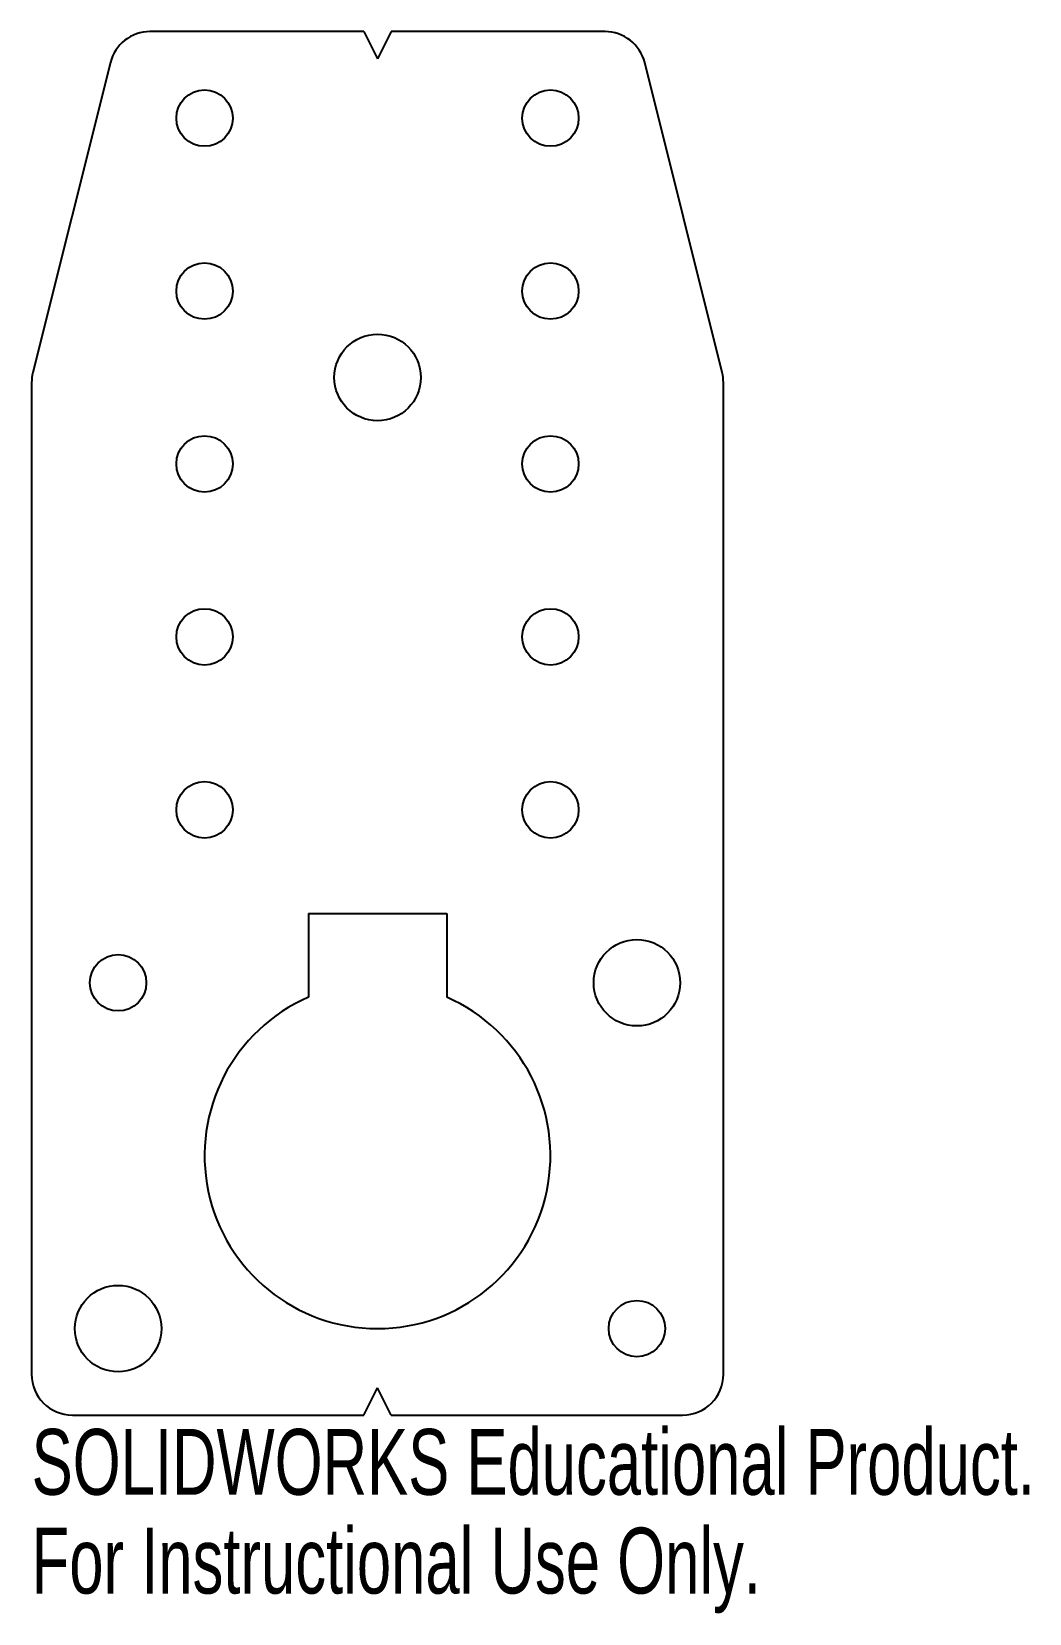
# Model space of a CAD drawing. Header units: inches. Extents: x -1 to 1.88, y -1.32 to 3.25.
import ezdxf

# ---------------------------------------------------------------- set-up
doc = ezdxf.new("R2010")
doc.units = ezdxf.units.IN
doc.header["$MEASUREMENT"] = 0
doc.styles.add('SLDTEXTSTYLE0', font='TXT', dxfattribs={"width": 0.7})

msp = doc.modelspace()

# ---------------------------------------------------------------- linework, layer by layer
at = {"color": 7, "linetype": 'Continuous', "lineweight": 25}
for p, q in [((-0.0394, 3.25), (-0.6578, 3.25)), ((-0.0394, 3.25), (0, 3.1713)), ((0.0394, 3.25), (0, 3.1713)), ((0.6578, 3.25), (0.0394, 3.25)), ((-0.7724, 3.1605), (-0.9965, 2.2641)), ((0.9965, 2.2641), (0.7724, 3.1605)), ((-1, 2.2355), (-1, -0.6319)), ((1, -0.6319), (1, 2.2355)), ((-0.2, 0.7), (0.2, 0.7)), ((-0.2, 0.7), (-0.2, 0.4583)), ((0.2, 0.7), (0.2, 0.4583)), ((-0.0394, -0.75), (0, -0.6713)), ((0.0394, -0.75), (0, -0.6713)), ((-0.8819, -0.75), (-0.0394, -0.75)), ((0.0394, -0.75), (0.8819, -0.75))]:
    msp.add_line(p, q, dxfattribs=at)
for centre, radius in [((-0.5, 3), 0.0815), ((0.5, 3), 0.0815), ((-0.5, 2.5), 0.0815), ((0.5, 2.5), 0.0815), ((0, 2.25), 0.125), ((-0.5, 2), 0.0815), ((0.5, 2), 0.0815), ((-0.5, 1.5), 0.0815), ((0.5, 1.5), 0.0815), ((-0.5, 1), 0.0815), ((0.5, 1), 0.0815), ((0.75, 0.5), 0.125), ((-0.75, 0.5), 0.0815), ((-0.75, -0.5), 0.125), ((0.75, -0.5), 0.0815)]:
    msp.add_circle(centre, radius, dxfattribs=at)
for centre, radius, start, end in [((-0.6578, 3.1319), 0.1181, 90, 165.9638), ((0.6578, 3.1319), 0.1181, 14.0362, 90), ((-0.8819, 2.2355), 0.1181, 165.9638, 180), ((0.8819, 2.2355), 0.1181, 0, 14.0362), ((0, 0), 0.5, 113.5782, 66.4218), ((-0.8819, -0.6319), 0.1181, 180, 270), ((0.8819, -0.6319), 0.1181, 270, 0)]:
    msp.add_arc(centre, radius, start, end, dxfattribs=at)

# ---------------------------------------------------------------- texts
at = {"color": 7, "linetype": 'Continuous', "char_height": 0.1903, "attachment_point": 1, "style": 'SLDTEXTSTYLE0'}
for s, insert in [('SOLIDWORKS Educational Product.', (-1, -0.7901)), ('For Instructional Use Only.', (-1, -1.0756))]:
    msp.add_mtext(s, dxfattribs=dict(at, insert=insert))

doc.saveas('drawing.dxf')
